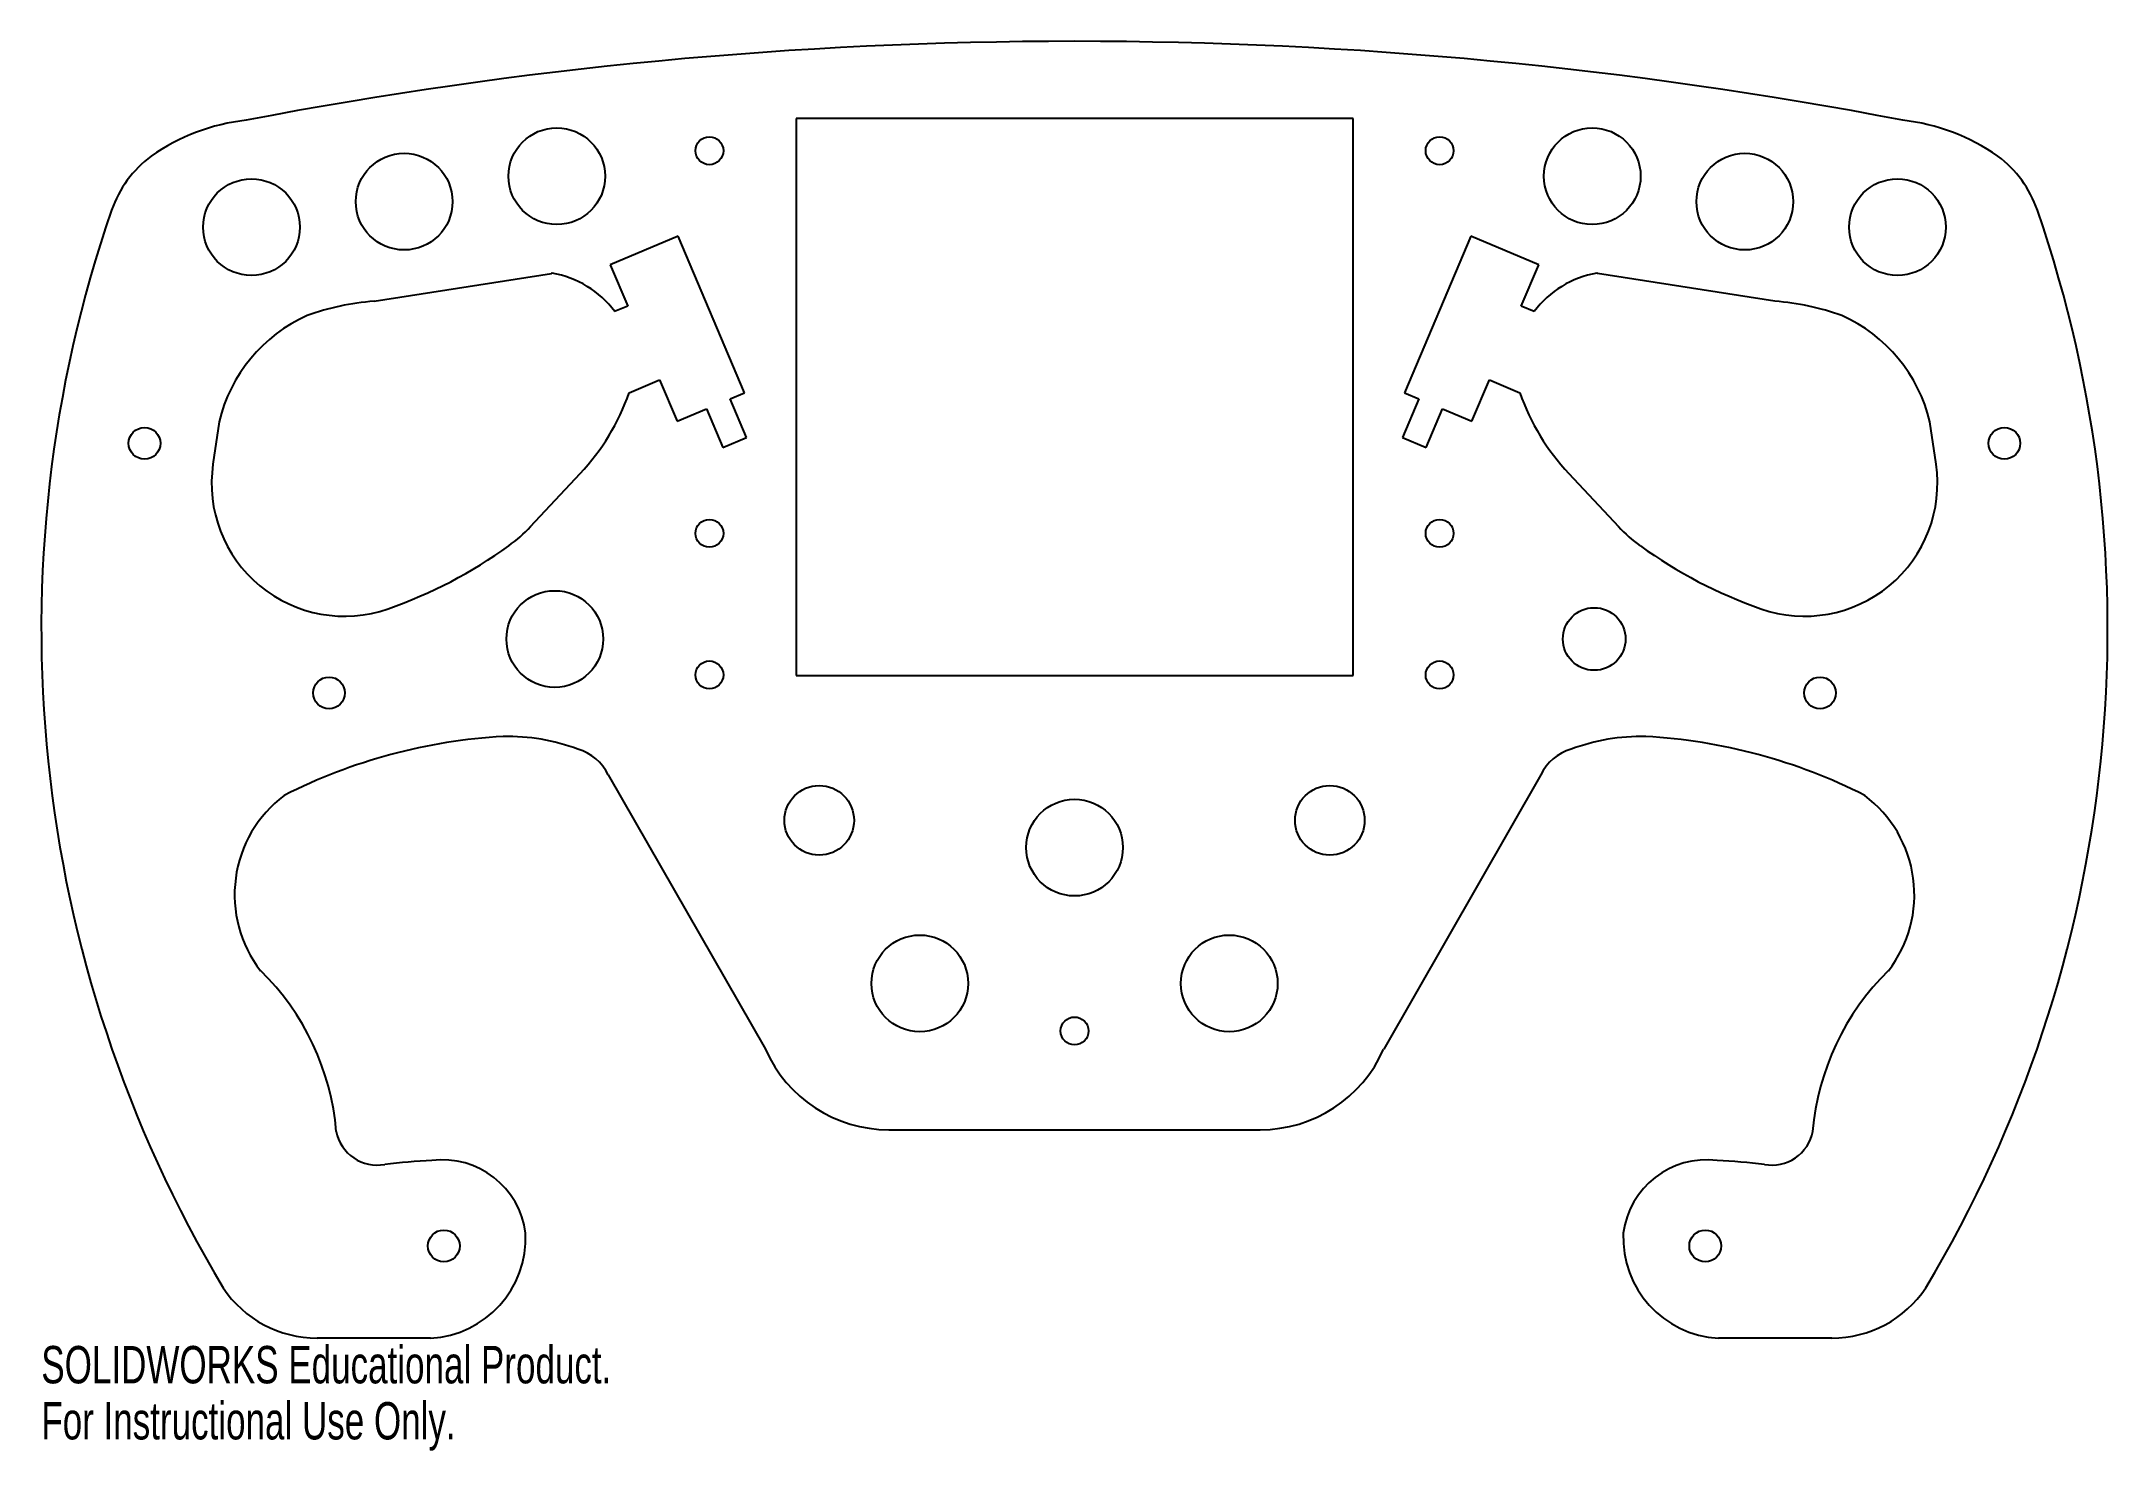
# Model space of a CAD drawing. Header units: millimetres. Extents: x -89 to 178, y -64 to 118.
import ezdxf

# ---------------------------------------------------------------- set-up
doc = ezdxf.new("R2010")
doc.units = ezdxf.units.MM
doc.styles.add('SLDTEXTSTYLE0', font='TXT', dxfattribs={"width": 0.7})

msp = doc.modelspace()

# ---------------------------------------------------------------- linework, layer by layer
at = {"color": 7, "linetype": 'Continuous', "lineweight": 25}
for p, q in [((80.48, 107.82), (8.48, 107.82)), ((8.48, 107.82), (8.48, 35.82)), ((80.48, 35.82), (80.48, 107.82)), ((-6.76, 92.63), (-15.53, 88.92)), ((1.81, 72.37), (-6.76, 92.63)), ((95.71, 92.63), (87.15, 72.37)), ((104.48, 88.92), (95.71, 92.63)), ((-15.53, 88.92), (-13.27, 83.58)), ((102.23, 83.58), (104.48, 88.92)), ((-46.06, 84.22), (-23.13, 87.82)), ((-23.05, 87.83), (-23.13, 87.82)), ((112.08, 87.82), (112, 87.83)), ((135.02, 84.22), (112.08, 87.82)), ((-13.27, 83.58), (-14.96, 82.87)), ((103.91, 82.87), (102.23, 83.58)), ((-13.1, 72.37), (-9.15, 74.05)), ((-9.15, 74.05), (-6.89, 68.71)), ((-0.04, 71.59), (1.81, 72.37)), ((87.15, 72.37), (88.99, 71.59)), ((95.84, 68.71), (98.1, 74.05)), ((98.1, 74.05), (102.05, 72.37)), ((-6.89, 68.71), (-3.09, 70.3)), ((-3.09, 70.3), (-0.99, 65.31)), ((2.07, 66.6), (-0.04, 71.59)), ((88.99, 71.59), (86.88, 66.6)), ((89.94, 65.31), (92.04, 70.3)), ((92.04, 70.3), (95.84, 68.71)), ((-66.09, 68.61), (-66.88, 63.16)), ((155.84, 63.16), (155.04, 68.61)), ((-0.99, 65.31), (2.07, 66.6)), ((86.88, 66.6), (89.94, 65.31)), ((-25.83, 55.09), (-19.43, 61.96)), ((108.39, 61.96), (114.79, 55.09)), ((8.48, 35.82), (80.48, 35.82)), ((-15.8, 22.97), (4.52, -12.5)), ((104.75, 22.97), (84.44, -12.5)), ((20.48, -22.91), (68.48, -22.91)), ((-38.75, -49.85), (-53.41, -49.85)), ((142.36, -49.85), (127.7, -49.85))]:
    msp.add_line(p, q, dxfattribs=at)
for centre, radius in [((-22.44, 100.38), 6.25), ((-2.71, 103.67), 1.8), ((91.67, 103.67), 1.8), ((111.4, 100.38), 6.25), ((-42.17, 97.09), 6.25), ((131.12, 97.09), 6.25), ((-61.9, 93.79), 6.25), ((150.85, 93.79), 6.25), ((-75.73, 65.84), 2.05), ((164.68, 65.84), 2.05), ((-2.71, 54.2), 1.8), ((91.67, 54.2), 1.8), ((-22.7, 40.54), 6.25), ((111.65, 40.54), 4.05), ((-2.71, 35.9), 1.8), ((91.67, 35.9), 1.8), ((-51.88, 33.57), 2.05), ((140.84, 33.57), 2.05), ((11.48, 17.09), 4.5), ((77.48, 17.09), 4.5), ((44.48, 13.57), 6.25), ((24.48, -3.99), 6.25), ((64.48, -3.99), 6.25), ((44.48, -10.14), 1.8), ((-37.04, -37.93), 2.05), ((126, -37.93), 2.05)]:
    msp.add_circle(centre, radius, dxfattribs=at)
for centre, radius, start, end in [((44.48, -449.02), 566.84, 79.1133, 100.8867), ((-59.6, 81.1), 26.68, 96.4172, 124.9634), ((148.55, 81.1), 26.68, 55.0366, 83.5828), ((-66.1, 91.2), 14.68, 126.744, 160.9649), ((155.06, 91.2), 14.68, 19.0351, 53.256), ((77.03, 41.82), 166.1, 160.9649, 210.8509), ((11.92, 41.82), 166.1, 329.1491, 19.0351), ((-25.11, 75.4), 12.6, 36.3309, 80.5971), ((114.06, 75.4), 12.6, 99.4029, 143.6691), ((-43.71, 52.24), 32.06, 94.2091, 110.0491), ((132.66, 52.24), 32.06, 69.9509, 85.7909), ((-46.5, 63.98), 20.13, 114.0488, 166.6853), ((135.45, 63.98), 20.13, 13.3147, 65.9512), ((-39.88, 81.52), 28.3, 316.2689, 341.1418), ((128.84, 81.52), 28.3, 198.8582, 223.7311), ((-49.88, 60.67), 17.18, 171.6874, 289.1834), ((138.84, 60.67), 17.18, 250.8166, 8.3126), ((-38.15, 66.15), 16.55, 304.9878, 318.0875), ((127.1, 66.15), 16.55, 221.9125, 235.0122), ((-64.04, 101.37), 60.26, 289.1834, 305.9561), ((153, 101.37), 60.26, 234.0439, 250.8166), ((-25.55, -42.59), 70.62, 93.0859, 117.0563), ((-28.83, 1.9), 26.04, 69.4951, 91.139), ((117.79, 1.9), 26.04, 88.861, 110.5049), ((114.5, -42.59), 70.62, 62.9437, 86.9141), ((-21.46, 20.24), 6.29, 25.7583, 73.8332), ((110.42, 20.24), 6.29, 106.1668, 154.2417), ((-48.05, 7.47), 16.04, 126.8788, 217.7667), ((137, 7.47), 16.04, 322.2333, 53.1212), ((-83.82, -25.91), 33, 4.8534, 45.5813), ((172.77, -25.91), 33, 134.4187, 175.1466), ((20.48, -5.48), 17.43, 203.7347, 270), ((68.48, -5.48), 17.43, 270, 336.2653), ((-45.69, -22.14), 5.34, 190.6523, 280.8614), ((134.65, -22.14), 5.34, 259.1386, 349.3477), ((-33.48, -129.28), 102.51, 92.8516, 96.2768), ((-37.23, -37.65), 10.85, 7.1648, 97.155), ((126.18, -37.65), 10.85, 82.845, 172.8352), ((122.44, -129.28), 102.51, 83.7232, 87.1484), ((-39.43, -36.89), 12.98, 272.9957, 2.6009), ((128.38, -36.89), 12.98, 177.3991, 267.0043), ((-53.41, -35.22), 14.63, 213.8041, 270), ((142.36, -35.22), 14.63, 270, 326.1959)]:
    msp.add_arc(centre, radius, start, end, dxfattribs=at)

# ---------------------------------------------------------------- texts
at = {"color": 7, "linetype": 'Continuous', "char_height": 4.8336, "attachment_point": 1, "style": 'SLDTEXTSTYLE0'}
for s, insert in [('SOLIDWORKS Educational Product.', (-89.07, -50.87)), ('For Instructional Use Only.', (-89.07, -58.12))]:
    msp.add_mtext(s, dxfattribs=dict(at, insert=insert))

doc.saveas('drawing.dxf')
